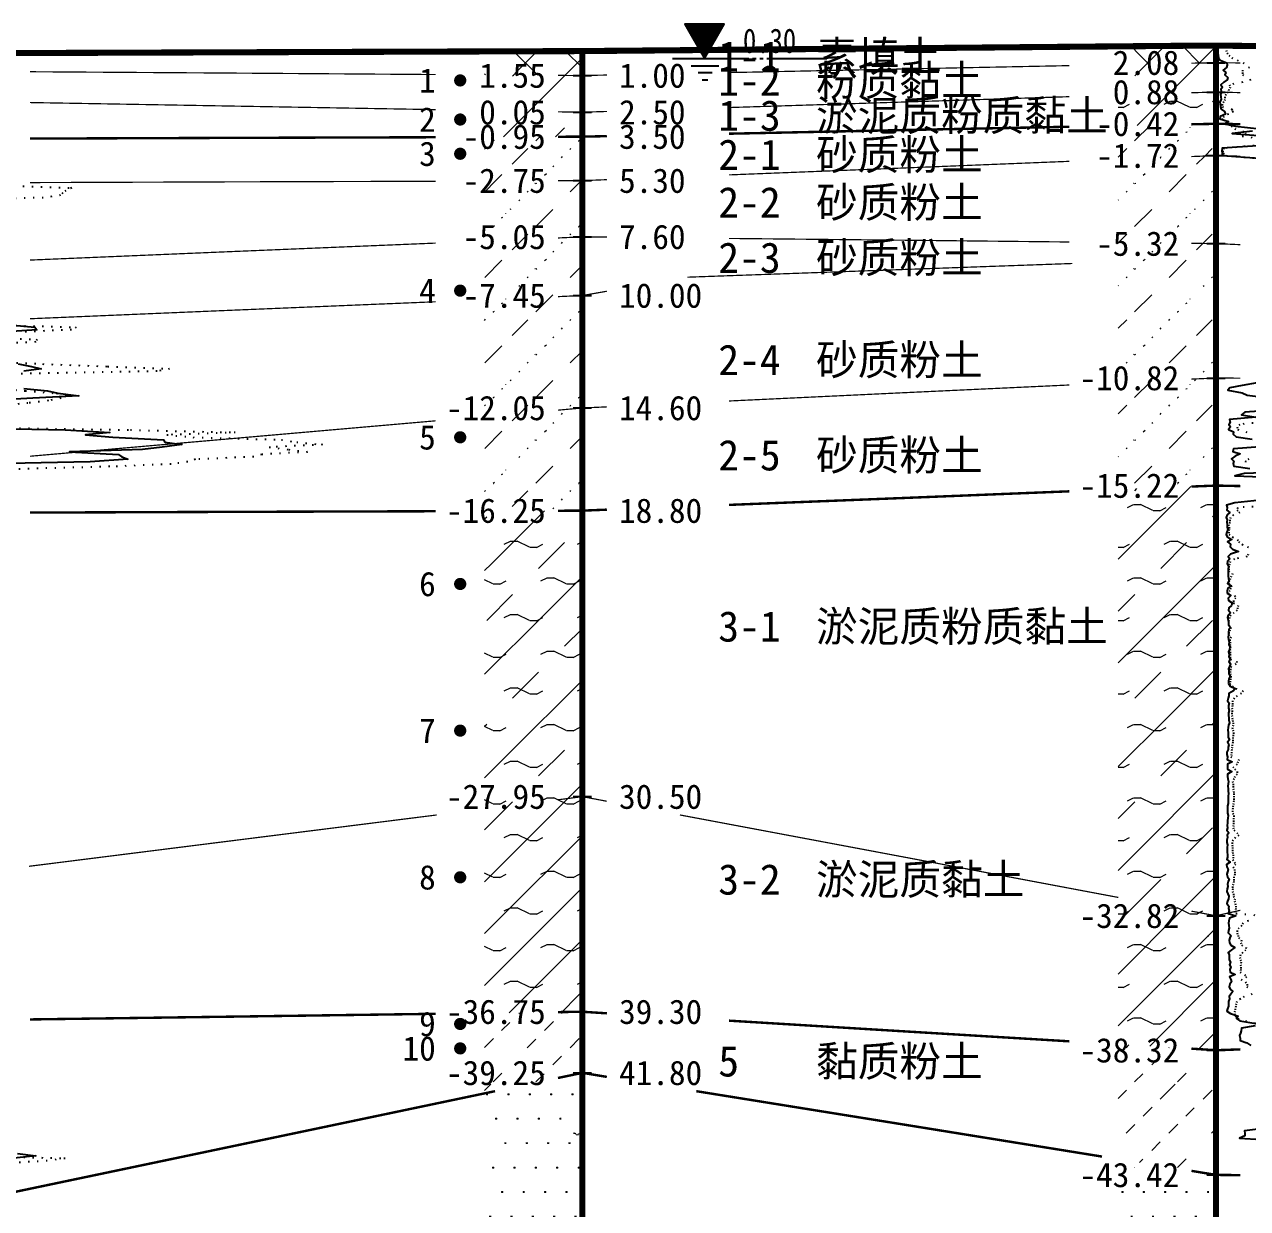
# Model space of a CAD drawing. Extents: x -37 to 3540, y -1485 to 297.
# Drawn here: x 1014.7 to 1114.8, y -768.4 to -671.5 of the extents above; entities that cross this region are included whole.
import ezdxf
from ezdxf.enums import TextEntityAlignment as Align

# ---------------------------------------------------------------- set-up
doc = ezdxf.new("R2010")
doc.units = 0
doc.linetypes.add('DOT', pattern=[6.35, 0, -6.35])
doc.layers.get('0').update_dxf_attribs({"linetype": 'CONTINUOUS'})
for name, color, linetype in [('CURVE', 200, 'CONTINUOUS'), ('HOLE', 41, 'CONTINUOUS'), ('SAMPLE', 1, 'CONTINUOUS'), ('STRATUM', 241, 'CONTINUOUS')]:
    doc.layers.add(name, color=color, linetype=linetype)
doc.layers.add('HATCH', color=7, linetype='CONTINUOUS', lineweight=13)
doc.styles.add('ST', font='')
doc.styles.get('ST').set_extended_font_data('SimSun')
pattern_1 = [(45, (860.5133, -891), (-2.12132, 2.12132), [10, 0]), (135, (860.5133, -891), (-2.12132, -2.12132), [10, 0])]
pattern_2 = [(45, (860.513, -891), (-4.24264, 4.24264), [10, 0]), (45, (861.574, -894.182), (-2.12132, 6.36396), [3, -3])]
pattern_3 = [(45, (860.513, -891), (-4.24264, 4.24264), [10, 0]), (45, (861.574, -894.182), (-2.12132, 6.36396), [3, -3]), (26.565, (861.5874, -891.2536), (5.999823, 5.999812), [0.567, -12.849]), (0, (861.0204, -891.2536), (0, 6), [0.567, -5.433]), (26.565, (858.932, -891), (5.999823, 5.999812), [0.567, -12.849]), (0, (859.439, -890.7464), (0, 6), [0.567, -5.433]), (153.435, (861.0204, -891.2536), (-5.999818, -5e-06), [1.134, -12.2826]), (26.565, (864.5874, -888.2536), (5.999823, 5.999812), [0.567, -12.849]), (0, (864.0204, -888.2536), (0, 6), [0.567, -5.433]), (26.565, (861.932, -888), (5.999823, 5.999812), [0.567, -12.849]), (0, (862.439, -887.7464), (0, 6), [0.567, -5.433]), (153.435, (864.0204, -888.2536), (-5.999818, -5e-06), [1.134, -12.2826])]
pattern_4 = [(45, (860.5133, -891), (-7e-07, 6.99998), [1.97196, -7.92754]), (45, (863.326, -888.171), (-7e-07, 6.99998), [1.99367, -7.90583]), (45, (865.581, -885.918), (-7e-07, 6.99998), [1.81361, -8.08588]), (26.565, (860.5133, -887.5), (7, 7), [0.0965, -15.55598]), (36.8699, (861.2133, -886.8), (7, 7), [0.19775, -34.80225]), (315, (864.0133, -884.024), (6.99998, 1e-06), [0.03305, -9.86644]), (26.565, (864.0133, -891), (7, 7), [0.14475, -15.50773]), (26.565, (864.7133, -890.3), (7, 7), [0.10528, -15.5472]), (90, (865.063, -889.95), (-7, -5e-07), [0.02877, -6.97123]), (26.565, (865.4133, -889.6), (7, 7), [0.09101, -31.21394]), (36.8699, (866.1133, -888.9), (7, 7), [0.11069, -34.88931]), (45, (866.8133, -888.2), (-2e-07, 6.99998), [0.10911, -9.79038]), (315, (867.4274, -887.452), (6.99998, 1e-06), [0.03305, -9.86644]), (36.8699, (861.9133, -886.1), (7, 7), [0.10224, -34.89776]), (53.1301, (862.6133, -885.4), (14, 21), [0.13438, -34.86562]), (53.1301, (863.3133, -884.7), (14, 21), [0.12625, -34.87375])]
pattern_5 = [(45, (860.5133, -891), (-2.12132, 2.12132), [10, 0]), (26.565, (861.5874, -891.2536), (5.999823, 5.999812), [0.567, -12.849]), (0, (861.0204, -891.2536), (0, 6), [0.567, -5.433]), (26.565, (858.932, -891), (5.999823, 5.999812), [0.567, -12.849]), (0, (859.439, -890.7464), (0, 6), [0.567, -5.433]), (153.435, (861.0204, -891.2536), (-5.999818, -5e-06), [1.134, -12.2826]), (26.565, (864.5874, -888.2536), (5.999823, 5.999812), [0.567, -12.849]), (0, (864.0204, -888.2536), (0, 6), [0.567, -5.433]), (26.565, (861.932, -888), (5.999823, 5.999812), [0.567, -12.849]), (0, (862.439, -887.7464), (0, 6), [0.567, -5.433]), (153.435, (864.0204, -888.2536), (-5.999818, -5e-06), [1.134, -12.2826])]
pattern_6 = [(45, (860.5133, -891), (-6e-07, 6.99998), [0.9473, -8.9522]), (45, (861.9133, -889.6), (-6e-07, 6.99998), [0.9869, -8.9126]), (45, (863.3133, -888.2), (-6e-07, 6.99998), [1.06018, -8.83931]), (45, (864.7133, -886.8), (-6e-07, 6.99998), [0.94918, -8.95032]), (45, (866.1133, -885.4), (-6e-07, 6.99998), [1.0365, -8.863]), (45, (864.0133, -891), (-6e-07, 6.99998), [1.01335, -8.88615]), (45, (865.4133, -889.6), (-6e-07, 6.99998), [1.07896, -12.12037]), (45, (866.8133, -888.2), (-6e-07, 6.99998), [0.99882, -8.90067]), (45, (861.2133, -886.8), (-4e-07, 6.99998), [1.05533, -8.84416]), (45, (862.6133, -885.4), (-4e-07, 6.99998), [1.0365, -8.863])]
pattern_7 = [(82.875, (859.6787, -892.206), (0.000369, 10.0001764), [0.0893, -80.5337]), (143.13, (859.7797, -892.2818), (-29.999964, 20.000054), [0.12627, -49.87373]), (172.875, (859.9569, -892.304), (-70.0002457, 9.9996603), [0.17857, -80.44443]), (206.565, (860.1354, -892.2147), (-9.999705, -9.99969), [0.19954, -22.16046]), (243.435, (860.2246, -892.0363), (9e-06, -9.999696), [0.19954, -22.16146]), (255.964, (860.314, -891.679), (-0.0002, -9.999501), [0.36813, -40.86287]), (255.964, (860.624, -890.439), (-0.0002, -9.999501), [1.27838, -39.95262]), (255.964, (860.6924, -890.165), (-0.0002, -9.999501), [0.28235, -40.94865]), (216.87, (860.8826, -889.9108), (-9.999982, -10.000018), [0.12627, -49.87373]), (243.435, (860.7816, -889.9865), (9e-06, -9.999696), [0.19954, -22.16146]), (206.565, (861.061, -889.8215), (-9.999705, -9.99969), [0.19954, -22.16046]), (172.875, (861.2383, -889.8437), (-70.0002457, 9.9996603), [0.17857, -80.44443]), (143.13, (861.3393, -889.9194), (-29.999964, 20.000054), [0.12627, -49.87373]), (82.875, (861.3283, -890.008), (0.000369, 10.0001764), [0.0893, -80.5337]), (0, (860.184, -890.66), (0, 10), [0.89286, -9.10714]), (0, (860.5383, -891), (1, 2), [0, -1.75]), (0, (860.5133, -890.975), (1, 2), [0, -1.75]), (0, (860.5133, -891), (1, 2), [0, -1.75]), (0, (860.4883, -891), (1, 2), [0, -1.75]), (0, (860.5133, -891.025), (1, 2), [0, -1.75])]

# ---------------------------------------------------------------- blocks, each defined once
blk = doc.blocks.new('SampleSoilUndisturbed')
at = {"const_width": 0.5}
blk.add_lwpolyline([(-0.25, 0, 1), (0.25, 0, 1)], format="xyb", close=True, dxfattribs=at)
blk = doc.blocks.new('Gwl')
blk.add_lwpolyline([(0, 0, 0, 3.22, 0), (0, 2.79, 3.22, 3.22, 0)], format="xyseb")
blk.add_lwpolyline([(0, 0), (1.61, 2.79), (-1.61, 2.79)], close=True)
for points in [[(-2.63, 0), (3.61, 0)], [(3.93, 0), (4.21, 0)], [(4.53, 0), (4.8, 0)], [(5.09, 0), (9.99, 0)], [(-1.09, -0.61), (1.16, -0.61)], [(-0.54, -1.14), (0.61, -1.14)], [(-0.19, -1.74), (0.26, -1.74)]]:
    blk.add_lwpolyline(points)
at = {"style": 'ST', "width": 0.8}
blk.add_attdef('*GWL', (3.14, 0.45), '', height=2, dxfattribs=at)

msp = doc.modelspace()

# ---------------------------------------------------------------- hatches: boundary and pattern name
at = {"layer": 'HATCH'}
h = msp.add_hatch(dxfattribs=at)
h.set_pattern_fill('STT', color=50, style=0)
h.set_pattern_definition(pattern_1)
h.paths.add_polyline_path([(1112.17, -673.2), (1104.17, -673.27), (1104.17, -674.76), (1112.17, -674.6)])
h.paths.add_polyline_path([(1102.96, -676.08), (1109.66, -676.08), (1109.66, -673.15), (1102.96, -673.15)], flags=9)
h = msp.add_hatch(dxfattribs=at)
h.set_pattern_fill('FZNT', color=32, style=0)
h.set_pattern_definition(pattern_2)
h.paths.add_polyline_path([(1112.17, -674.6), (1104.17, -674.76), (1104.17, -677.25), (1112.17, -677)])
h.paths.add_polyline_path([(1102.96, -678.48), (1109.66, -678.48), (1109.66, -675.55), (1102.96, -675.55)], flags=9)
h.paths.add_polyline_path([(1102.96, -676.08), (1109.66, -676.08), (1109.66, -673.15), (1102.96, -673.15)], flags=9)
h = msp.add_hatch(dxfattribs=at)
h.set_pattern_fill('FZNT', color=32, style=0)
h.set_pattern_definition(pattern_2)
h.paths.add_polyline_path([(1060.33, -675.65), (1052.33, -675.6), (1052.33, -678.51), (1060.33, -678.65)])
h.paths.add_polyline_path([(1051.12, -680.14), (1057.82, -680.14), (1057.82, -677.21), (1051.12, -677.21)], flags=9)
h.paths.add_polyline_path([(1051.13, -677.14), (1057.82, -677.14), (1057.82, -674.22), (1051.13, -674.22)], flags=9)
h = msp.add_hatch(dxfattribs=at)
h.set_pattern_fill('STT', color=50, style=0)
h.set_pattern_definition(pattern_1)
h.paths.add_polyline_path([(1060.33, -673.65), (1052.33, -673.68), (1052.33, -675.6), (1060.33, -675.65)])
h.paths.add_polyline_path([(1051.13, -677.14), (1057.82, -677.14), (1057.82, -674.22), (1051.13, -674.22)], flags=9)
h = msp.add_hatch(dxfattribs=at)
h.set_pattern_fill('YNFNT', color=251, style=0)
h.set_pattern_definition(pattern_3)
h.paths.add_polyline_path([(1112.17, -677), (1104.17, -677.25), (1104.17, -679.76), (1112.17, -679.6)])
h.paths.add_polyline_path([(1101.53, -681.08), (1109.66, -681.08), (1109.66, -678.15), (1101.53, -678.15)], flags=9)
h.paths.add_polyline_path([(1102.96, -678.48), (1109.66, -678.48), (1109.66, -675.55), (1102.96, -675.55)], flags=9)
h = msp.add_hatch(dxfattribs=at)
h.set_pattern_fill('YNFNT', color=251, style=0)
h.set_pattern_definition(pattern_3)
h.paths.add_polyline_path([(1060.33, -678.65), (1052.33, -678.51), (1052.33, -680.68), (1060.33, -680.65)])
h.paths.add_polyline_path([(1049.69, -682.14), (1057.82, -682.14), (1057.82, -679.21), (1049.69, -679.21)], flags=9)
h.paths.add_polyline_path([(1051.12, -680.14), (1057.82, -680.14), (1057.82, -677.21), (1051.12, -677.21)], flags=9)
h = msp.add_hatch(dxfattribs=at)
h.set_pattern_fill('SZFT', color=52, style=0)
h.set_pattern_definition(pattern_4)
h.paths.add_polyline_path([(1112.17, -679.6), (1104.17, -679.76), (1104.17, -682.51), (1112.17, -682.2)])
h.paths.add_polyline_path([(1101.53, -683.68), (1109.65, -683.68), (1109.65, -680.77), (1101.53, -680.77)], flags=9)
h.paths.add_polyline_path([(1101.53, -681.08), (1109.66, -681.08), (1109.66, -678.15), (1101.53, -678.15)], flags=9)
h = msp.add_hatch(dxfattribs=at)
h.set_pattern_fill('SZFT', color=52, style=0)
h.set_pattern_definition(pattern_4)
h.paths.add_polyline_path([(1060.33, -680.65), (1052.33, -680.68), (1052.33, -684.28), (1060.33, -684.25)])
h.paths.add_polyline_path([(1049.7, -685.74), (1057.82, -685.74), (1057.82, -682.84), (1049.7, -682.84)], flags=9)
h.paths.add_polyline_path([(1049.69, -682.14), (1057.82, -682.14), (1057.82, -679.21), (1049.69, -679.21)], flags=9)
h = msp.add_hatch(dxfattribs=at)
h.set_pattern_fill('SZFT', color=52, style=0)
h.set_pattern_definition(pattern_4)
h.paths.add_polyline_path([(1112.17, -682.2), (1104.17, -682.51), (1104.17, -689.31), (1112.17, -689.4)])
h.paths.add_polyline_path([(1101.53, -690.88), (1109.66, -690.88), (1109.66, -687.95), (1101.53, -687.95)], flags=9)
h.paths.add_polyline_path([(1101.53, -683.68), (1109.65, -683.68), (1109.65, -680.77), (1101.53, -680.77)], flags=9)
h = msp.add_hatch(dxfattribs=at)
h.set_pattern_fill('SZFT', color=52, style=0)
h.set_pattern_definition(pattern_4)
h.paths.add_polyline_path([(1060.33, -684.25), (1052.33, -684.28), (1052.33, -689.19), (1060.33, -688.85)])
h.paths.add_polyline_path([(1049.69, -690.34), (1057.82, -690.34), (1057.82, -687.41), (1049.69, -687.41)], flags=9)
h.paths.add_polyline_path([(1049.7, -685.74), (1057.82, -685.74), (1057.82, -682.84), (1049.7, -682.84)], flags=9)
h = msp.add_hatch(dxfattribs=at)
h.set_pattern_fill('SZFT', color=52, style=0)
h.set_pattern_definition(pattern_4)
h.paths.add_polyline_path([(1060.33, -688.85), (1052.33, -689.19), (1052.33, -693.99), (1060.33, -693.65)])
h.paths.add_polyline_path([(1049.7, -695.14), (1057.82, -695.14), (1057.82, -692.24), (1049.7, -692.24)], flags=9)
h.paths.add_polyline_path([(1049.69, -690.34), (1057.82, -690.34), (1057.82, -687.41), (1049.69, -687.41)], flags=9)
h = msp.add_hatch(dxfattribs=at)
h.set_pattern_fill('SZFT', color=52, style=0)
h.set_pattern_definition(pattern_4)
h.paths.add_polyline_path([(1112.17, -689.4), (1104.17, -689.31), (1104.17, -700.78), (1112.17, -700.4)])
h.paths.add_polyline_path([(1100.1, -701.88), (1109.66, -701.88), (1109.66, -698.95), (1100.1, -698.95)], flags=9)
h.paths.add_polyline_path([(1101.53, -690.88), (1109.66, -690.88), (1109.66, -687.95), (1101.53, -687.95)], flags=9)
h = msp.add_hatch(dxfattribs=at)
h.set_pattern_fill('SZFT', color=52, style=0)
h.set_pattern_definition(pattern_4)
h.paths.add_polyline_path([(1060.33, -693.65), (1052.33, -693.99), (1052.33, -703.55), (1060.33, -702.85)])
h.paths.add_polyline_path([(1048.26, -704.34), (1057.82, -704.34), (1057.82, -701.41), (1048.26, -701.41)], flags=9)
h.paths.add_polyline_path([(1049.7, -695.14), (1057.82, -695.14), (1057.82, -692.24), (1049.7, -692.24)], flags=9)
h = msp.add_hatch(dxfattribs=at)
h.set_pattern_fill('SZFT', color=52, style=0)
h.set_pattern_definition(pattern_4)
h.paths.add_polyline_path([(1112.17, -700.4), (1104.17, -700.78), (1104.17, -709.51), (1112.17, -709.2)])
h.paths.add_polyline_path([(1100.1, -710.68), (1109.65, -710.68), (1109.65, -707.77), (1100.1, -707.77)], flags=9)
h.paths.add_polyline_path([(1100.1, -701.88), (1109.66, -701.88), (1109.66, -698.95), (1100.1, -698.95)], flags=9)
h = msp.add_hatch(dxfattribs=at)
h.set_pattern_fill('SZFT', color=52, style=0)
h.set_pattern_definition(pattern_4)
h.paths.add_polyline_path([(1060.33, -702.85), (1052.33, -703.55), (1052.33, -711.28), (1060.33, -711.25)])
h.paths.add_polyline_path([(1048.26, -712.74), (1057.82, -712.74), (1057.82, -709.81), (1048.26, -709.81)], flags=9)
h.paths.add_polyline_path([(1048.26, -704.34), (1057.82, -704.34), (1057.82, -701.41), (1048.26, -701.41)], flags=9)
h = msp.add_hatch(dxfattribs=at)
h.set_pattern_fill('YNFNT', color=251, style=0)
h.set_pattern_definition(pattern_3)
h.paths.add_polyline_path([(1112.17, -709.2), (1104.17, -709.51), (1104.17, -742.89), (1112.17, -744.4)])
h.paths.add_polyline_path([(1100.1, -745.88), (1109.66, -745.88), (1109.66, -742.95), (1100.1, -742.95)], flags=9)
h.paths.add_polyline_path([(1100.1, -710.68), (1109.65, -710.68), (1109.65, -707.77), (1100.1, -707.77)], flags=9)
h = msp.add_hatch(dxfattribs=at)
h.set_pattern_fill('YNFNT', color=251, style=0)
h.set_pattern_definition(pattern_3)
h.paths.add_polyline_path([(1060.33, -711.25), (1052.33, -711.28), (1052.33, -735.66), (1060.33, -734.65)])
h.paths.add_polyline_path([(1048.26, -736.14), (1057.82, -736.14), (1057.82, -733.21), (1048.26, -733.21)], flags=9)
h.paths.add_polyline_path([(1048.26, -712.74), (1057.82, -712.74), (1057.82, -709.81), (1048.26, -709.81)], flags=9)
h = msp.add_hatch(dxfattribs=at)
h.set_pattern_fill('YNNT', color=251, style=0)
h.set_pattern_definition(pattern_5)
h.paths.add_polyline_path([(1060.33, -734.65), (1052.33, -735.66), (1052.33, -752.37), (1060.33, -752.25)])
h.paths.add_polyline_path([(1048.26, -753.74), (1057.82, -753.74), (1057.82, -750.81), (1048.26, -750.81)], flags=9)
h.paths.add_polyline_path([(1048.26, -736.14), (1057.82, -736.14), (1057.82, -733.21), (1048.26, -733.21)], flags=9)
h = msp.add_hatch(dxfattribs=at)
h.set_pattern_fill('YNNT', color=251, style=0)
h.set_pattern_definition(pattern_5)
h.paths.add_polyline_path([(1112.17, -744.4), (1104.17, -742.89), (1104.17, -754.91), (1112.17, -755.4)])
h.paths.add_polyline_path([(1100.1, -756.88), (1109.66, -756.88), (1109.66, -753.95), (1100.1, -753.95)], flags=9)
h.paths.add_polyline_path([(1100.1, -745.88), (1109.66, -745.88), (1109.66, -742.95), (1100.1, -742.95)], flags=9)
h = msp.add_hatch(dxfattribs=at)
h.set_pattern_fill('NZFT', color=52, style=0)
h.set_pattern_definition(pattern_6)
h.paths.add_polyline_path([(1060.33, -752.25), (1052.33, -752.37), (1052.33, -758.93), (1060.33, -757.25)])
h.paths.add_polyline_path([(1048.26, -758.74), (1057.82, -758.74), (1057.82, -755.81), (1048.26, -755.81)], flags=9)
h.paths.add_polyline_path([(1048.26, -753.74), (1057.82, -753.74), (1057.82, -750.81), (1048.26, -750.81)], flags=9)
h = msp.add_hatch(dxfattribs=at)
h.set_pattern_fill('NZFT', color=52, style=0)
h.set_pattern_definition(pattern_6)
h.paths.add_polyline_path([(1112.17, -755.4), (1104.17, -754.91), (1104.17, -764.31), (1112.17, -765.6)])
h.paths.add_polyline_path([(1100.1, -767.08), (1109.66, -767.08), (1109.66, -764.15), (1100.1, -764.15)], flags=9)
h.paths.add_polyline_path([(1100.1, -756.88), (1109.66, -756.88), (1109.66, -753.95), (1100.1, -753.95)], flags=9)
h = msp.add_hatch(dxfattribs=at)
h.set_pattern_fill('FS', color=142, style=0)
h.set_pattern_definition(pattern_7)
h.paths.add_polyline_path([(1060.33, -757.25), (1052.33, -758.93), (1052.33, -784.38), (1060.33, -783.65)])
h.paths.add_polyline_path([(1048.27, -785.14), (1057.82, -785.14), (1057.82, -782.24), (1048.27, -782.24)], flags=9)
h.paths.add_polyline_path([(1048.26, -758.74), (1057.82, -758.74), (1057.82, -755.81), (1048.26, -755.81)], flags=9)
h = msp.add_hatch(dxfattribs=at)
h.set_pattern_fill('FS', color=142, style=0)
h.set_pattern_definition(pattern_7)
h.paths.add_polyline_path([(1112.17, -765.6), (1104.17, -764.31), (1104.17, -785.47), (1112.17, -785.8)])
h.paths.add_polyline_path([(1100.1, -787.28), (1109.66, -787.28), (1109.66, -784.35), (1100.1, -784.35)], flags=9)
h.paths.add_polyline_path([(1100.1, -767.08), (1109.66, -767.08), (1109.66, -764.15), (1100.1, -764.15)], flags=9)

# ---------------------------------------------------------------- linework, layer by layer
at = {"layer": 'CURVE', "color": 30, "linetype": 'Continuous'}
for points in [[(1112.17, -673.6), (1112.33, -673.8), (1112.35, -674), (1112.38, -674.2), (1112.51, -674.4), (1113.06, -674.6), (1113.09, -674.8), (1113.04, -675), (1112.77, -675.2), (1112.98, -675.4), (1112.9, -675.6), (1113.14, -675.8), (1113.09, -676), (1112.83, -676.2), (1112.58, -676.4), (1112.7, -676.6), (1112.56, -676.8), (1112.62, -677), (1112.54, -677.2), (1112.56, -677.4), (1112.59, -677.6), (1112.49, -677.8), (1112.52, -678), (1112.55, -678.2), (1112.61, -678.4), (1112.86, -678.6), (1112.95, -678.8), (1112.52, -679), (1112.5, -679.2), (1113.19, -679.4), (1112.9, -679.6), (1113.76, -679.8), (1115.77, -680)], [(1115.17, -680.2), (1113.51, -680.4), (1116.35, -680.6)], [(1115.57, -681.4), (1112.68, -681.6), (1112.66, -681.8), (1112.69, -682), (1112.67, -682.2), (1115.7, -682.4)], [(1013.44, -696.05), (1015.52, -696.25), (1015.69, -696.45), (1012.83, -696.65)], [(1014.15, -699.25), (1015.24, -699.45), (1016.04, -699.65), (1014.61, -699.85)], [(1014.61, -701.25), (1016.55, -701.45), (1017.39, -701.65), (1019.13, -701.85), (1015.36, -702.05), (1011.89, -702.25)], [(1115.54, -700.8), (1114.32, -701), (1113.32, -701.2), (1113.14, -701.4), (1114.32, -701.6), (1114.72, -701.8), (1116.29, -702)], [(1117.28, -703), (1114.54, -703.2), (1114.27, -703.4), (1115.43, -703.6), (1113.27, -703.8), (1113.34, -704), (1113.23, -704.2), (1113.36, -704.4), (1113.19, -704.6), (1113.6, -704.8), (1113.57, -705), (1113.83, -705.2), (1115.14, -705.4)], [(1008.41, -704.45), (1018.01, -704.65), (1021.66, -704.85), (1019.66, -705.05), (1021.91, -705.25), (1026.06, -705.45), (1026.17, -705.65), (1027.56, -705.85), (1025.95, -706.05), (1024.33, -706.25), (1018.35, -706.45), (1022.38, -706.65), (1022.63, -706.85), (1023.14, -707.05), (1020.05, -707.25), (1010.69, -707.45)], [(1116.15, -706), (1113.6, -706.2), (1113.55, -706.4), (1114.15, -706.6), (1113.75, -706.8), (1113.45, -707), (1113.63, -707.2), (1113.58, -707.4), (1113.64, -707.6), (1114.94, -707.8)], [(1120.56, -708), (1114.48, -708.2), (1113.72, -708.4), (1118.81, -708.6)], [(1115.78, -710.4), (1113.71, -710.6), (1113.05, -710.8), (1113.1, -711), (1113.06, -711.2), (1113.3, -711.4), (1113.08, -711.6), (1113, -711.8), (1113.08, -712), (1113.07, -712.2), (1113.1, -712.4), (1113.08, -712.6), (1113.15, -712.8), (1113.07, -713), (1113.01, -713.2), (1113.09, -713.4), (1113.46, -713.6), (1113.12, -713.8), (1113.37, -714), (1113.33, -714.2), (1113.53, -714.4), (1114.03, -714.6), (1113.36, -714.8), (1113.17, -715), (1113.31, -715.2), (1113.11, -715.4), (1113.1, -715.6), (1113.2, -715.8), (1113.16, -716), (1113.18, -716.2), (1113.16, -716.4), (1113.17, -716.6), (1113.2, -716.8), (1113.23, -717), (1113.13, -717.2), (1113.41, -717.4), (1113.14, -717.6), (1113.08, -717.8), (1113.09, -718), (1113.38, -718.2), (1113.16, -718.4), (1113.21, -718.6), (1113.49, -718.8), (1113.45, -719), (1113.22, -719.2), (1113.19, -719.4), (1113.36, -719.6), (1113.16, -719.8), (1113.12, -720), (1113.17, -720.2), (1113.2, -720.4), (1113.19, -720.6), (1113.37, -720.8), (1113.23, -721), (1113.21, -721.2), (1113.2, -721.4), (1113.17, -721.6), (1113.21, -721.8), (1113.25, -722), (1113.22, -722.2), (1113.31, -722.4), (1113.27, -722.6), (1113.21, -722.8), (1113.25, -723), (1113.23, -723.2), (1113.35, -723.4), (1113.24, -723.6), (1113.36, -723.8), (1113.29, -724), (1113.2, -724.2), (1113.22, -724.4), (1113.22, -724.6), (1113.33, -724.8), (1113.22, -725), (1113.19, -725.2), (1113.19, -725.4), (1113.35, -725.6), (1113.76, -725.8), (1113.6, -726), (1113.23, -726.2), (1113.22, -726.4), (1113.16, -726.6), (1113.13, -726.8), (1113.26, -727), (1113.2, -727.2), (1113.19, -727.4), (1113.26, -727.6), (1113.21, -727.8), (1113.19, -728), (1113.22, -728.2), (1113.22, -728.4), (1113.29, -728.6), (1113.2, -728.8), (1113.18, -729), (1113.14, -729.2), (1113.16, -729.4), (1113.18, -729.6), (1113.16, -729.8), (1113.27, -730), (1113.13, -730.2), (1113.22, -730.4), (1113.18, -730.6), (1113.16, -730.8), (1113.07, -731), (1113.07, -731.2), (1113.13, -731.4), (1113.08, -731.6), (1113.51, -731.8), (1113.12, -732), (1113.11, -732.2), (1113.11, -732.4), (1113.46, -732.6), (1113.11, -732.8), (1113.13, -733), (1113.14, -733.2), (1113.19, -733.4), (1113.16, -733.6), (1113.14, -733.8), (1113.16, -734), (1113.18, -734.2), (1113.19, -734.4), (1113.18, -734.6), (1113.18, -734.8), (1113.16, -735), (1113.16, -735.2), (1113.13, -735.4), (1113.13, -735.6), (1113.12, -735.8), (1113.13, -736), (1113.16, -736.2), (1113.14, -736.4), (1113.13, -736.6), (1113.13, -736.8), (1113.09, -737), (1113.12, -737.2), (1113.07, -737.4), (1113.22, -737.6), (1113.09, -737.8), (1113.12, -738), (1113.06, -738.2), (1113.06, -738.4), (1113.13, -738.6), (1113.09, -738.8), (1113.09, -739), (1113.08, -739.2), (1113.13, -739.4), (1113.11, -739.6), (1113.07, -739.8), (1113.35, -740), (1113.03, -740.2), (1113.06, -740.4), (1113.16, -740.6), (1113.12, -740.8), (1113.07, -741), (1113.11, -741.2), (1113.26, -741.4), (1113.17, -741.6), (1113.12, -741.8), (1113.14, -742), (1113.08, -742.2), (1113.06, -742.4), (1113.14, -742.6), (1113.22, -742.8), (1113.21, -743), (1113.12, -743.2), (1113.07, -743.4), (1113.22, -743.6), (1113.2, -743.8), (1113.25, -744), (1113.18, -744.2), (1113.8, -744.4), (1113.28, -744.6), (1113.22, -744.8), (1113.19, -745), (1113.23, -745.2), (1113.26, -745.4), (1113.19, -745.6), (1113.17, -745.8), (1113.39, -746), (1113.32, -746.2), (1113.26, -746.4), (1113.27, -746.6), (1113.38, -746.8), (1113.73, -747), (1113.42, -747.2), (1113.16, -747.4), (1113.26, -747.6), (1113.26, -747.8), (1113.26, -748), (1113.37, -748.2), (1113.29, -748.4), (1113.38, -748.6), (1113.3, -748.8), (1113.35, -749), (1113.76, -749.2), (1113.28, -749.4), (1113.39, -749.6), (1113.45, -749.8), (1113.32, -750), (1113.25, -750.2), (1113.35, -750.4), (1113.55, -750.6), (1113.39, -750.8), (1113.25, -751), (1113.29, -751.2), (1113.2, -751.4), (1113.21, -751.6), (1113.19, -751.8), (1113.13, -752), (1113.07, -752.2), (1113.36, -752.4), (1113.99, -752.6), (1113.86, -752.8), (1114.13, -753), (1115.43, -753.2)], [(1115.38, -753.4), (1114.27, -753.6), (1114.23, -753.8), (1114.18, -754), (1114.09, -754.2), (1114.15, -754.4), (1114.15, -754.6), (1114.69, -754.8), (1115.04, -755)], [(1116.04, -761.8), (1114.51, -762), (1114.53, -762.2), (1114.55, -762.4), (1114.09, -762.6), (1117.65, -762.8)], [(1014.1, -763.85), (1015.61, -764.05), (1013.56, -764.25)]]:
    msp.add_lwpolyline(points, dxfattribs=at)
at = {"layer": 'CURVE', "color": 100, "linetype": 'DOT', "ltscale": 0.1}
for points in [[(1113, -673.6), (1113.1, -673.8), (1113.22, -674), (1113.46, -674.2), (1113.91, -674.4), (1114.39, -674.6), (1114.96, -674.8)], [(1114.92, -675), (1114.34, -675.2), (1114.35, -675.4), (1114.34, -675.6), (1114.86, -675.8)], [(1115.02, -676), (1114.37, -676.2), (1113.27, -676.4), (1113.35, -676.6), (1113.24, -676.8), (1113.16, -677), (1113, -677.2), (1112.9, -677.4), (1112.91, -677.6), (1112.81, -677.8), (1112.68, -678), (1112.7, -678.2), (1113.46, -678.4), (1113.6, -678.6), (1113.19, -678.8), (1112.85, -679), (1112.63, -679.2), (1113.12, -679.4), (1113.45, -679.6), (1113.43, -679.8), (1113.71, -680), (1114.34, -680.2), (1114.66, -680.4), (1114.32, -680.6), (1115.71, -680.8)], [(1115.29, -681.4), (1112.82, -681.6), (1112.73, -681.8), (1112.76, -682), (1112.98, -682.2), (1115.37, -682.4)], [(1013.08, -684.65), (1018.54, -684.85), (1018.05, -685.05), (1017.81, -685.25), (1017.63, -685.45), (1016.21, -685.65), (1008.1, -685.85)], [(1012.46, -696.05), (1018.9, -696.25), (1018.51, -696.45), (1014.2, -696.65)], [(1011.39, -697.05), (1015.72, -697.25), (1015.6, -697.45), (1011.39, -697.65)], [(1011.82, -699.05), (1016.16, -699.25), (1021.48, -699.45), (1026.55, -699.65), (1025.53, -699.85), (1014.39, -700.05)], [(1012.46, -701.25), (1014.73, -701.45), (1017.27, -701.65), (1018.39, -701.85), (1017.66, -702.05), (1016.63, -702.25), (1014.96, -702.45), (1012.98, -702.65)], [(1011.32, -704.45), (1023.34, -704.65), (1031.92, -704.85), (1026.32, -705.05), (1028.47, -705.25), (1035.7, -705.45), (1036.95, -705.65), (1039.05, -705.85), (1034.7, -706.05), (1036.3, -706.25), (1037.84, -706.45), (1034.09, -706.65), (1033.44, -706.85), (1028.66, -707.05), (1028.04, -707.25), (1026.68, -707.45), (1021.66, -707.65), (1014.09, -707.85)], [(1115.95, -704), (1114.13, -704.2), (1113.91, -704.4), (1113.95, -704.6), (1114.61, -704.8), (1114.92, -705)], [(1114.86, -707), (1114.54, -707.2), (1115.11, -707.4)], [(1118.16, -710.8), (1113.96, -711), (1113.88, -711.2), (1114.13, -711.4), (1113.6, -711.6), (1113.37, -711.8), (1113.32, -712), (1113.3, -712.2), (1113.2, -712.4), (1113.26, -712.6), (1113.25, -712.8), (1113.22, -713), (1113.23, -713.2), (1113.51, -713.4), (1113.94, -713.6), (1114.03, -713.8), (1114.3, -714), (1114.76, -714.2), (1115.19, -714.4)], [(1114.82, -714.8), (1114.73, -715), (1113.7, -715.2), (1113.34, -715.4), (1113.28, -715.6), (1113.23, -715.8), (1113.23, -716), (1113.21, -716.2), (1113.54, -716.4), (1113.43, -716.6), (1113.35, -716.8), (1113.26, -717), (1113.21, -717.2), (1113.47, -717.4), (1113.37, -717.6), (1113.31, -717.8), (1113.14, -718), (1113.7, -718.2), (1113.78, -718.4), (1113.61, -718.6), (1113.59, -718.8), (1114, -719), (1113.95, -719.2), (1113.91, -719.4), (1113.65, -719.6), (1113.39, -719.8), (1113.27, -720), (1113.22, -720.2), (1113.19, -720.4), (1113.21, -720.6), (1113.4, -720.8), (1113.32, -721), (1113.22, -721.2), (1113.22, -721.4), (1113.43, -721.6), (1113.3, -721.8), (1113.34, -722), (1113.31, -722.2), (1113.37, -722.4), (1113.32, -722.6), (1113.35, -722.8), (1113.35, -723), (1113.33, -723.2), (1113.35, -723.4), (1113.88, -723.6), (1113.84, -723.8), (1113.44, -724), (1113.36, -724.2), (1113.35, -724.4), (1113.35, -724.6), (1113.39, -724.8), (1113.37, -725), (1113.35, -725.2), (1113.31, -725.4), (1113.49, -725.6), (1113.78, -725.8), (1114.4, -726), (1114.26, -726.2), (1113.91, -726.4), (1113.7, -726.6), (1113.54, -726.8), (1113.54, -727), (1113.52, -727.2), (1113.48, -727.4), (1113.51, -727.6), (1113.48, -727.8), (1113.48, -728), (1113.51, -728.2), (1113.52, -728.4), (1113.59, -728.6), (1113.58, -728.8), (1113.51, -729), (1113.55, -729.2), (1113.62, -729.4), (1113.59, -729.6), (1113.55, -729.8), (1113.55, -730), (1113.56, -730.2), (1113.51, -730.4), (1113.5, -730.6), (1113.46, -730.8), (1113.44, -731), (1113.45, -731.2), (1113.39, -731.4), (1114.05, -731.6), (1113.96, -731.8), (1113.92, -732), (1113.55, -732.2), (1113.7, -732.4), (1113.9, -732.6), (1113.9, -732.8), (1113.71, -733), (1113.66, -733.2), (1113.53, -733.4), (1113.57, -733.6), (1113.57, -733.8), (1113.59, -734), (1113.61, -734.2), (1113.64, -734.4), (1113.65, -734.6), (1113.65, -734.8), (1113.64, -735), (1113.6, -735.2), (1113.57, -735.4), (1113.56, -735.6), (1113.52, -735.8), (1113.56, -736), (1113.64, -736.2), (1113.62, -736.4), (1113.61, -736.6), (1113.61, -736.8), (1113.61, -737), (1113.58, -737.2), (1113.63, -737.4), (1113.89, -737.6), (1114.04, -737.8), (1113.78, -738), (1113.57, -738.2), (1113.51, -738.4), (1113.5, -738.6), (1113.54, -738.8), (1113.53, -739), (1113.52, -739.2), (1113.57, -739.4), (1113.59, -739.6), (1113.55, -739.8), (1113.7, -740), (1113.78, -740.2), (1113.58, -740.4), (1113.7, -740.6), (1113.71, -740.8), (1113.71, -741), (1113.65, -741.2), (1113.63, -741.4), (1113.64, -741.6), (1113.59, -741.8), (1113.53, -742), (1113.55, -742.2), (1113.52, -742.4), (1113.61, -742.6), (1113.6, -742.8), (1113.72, -743), (1113.68, -743.2), (1113.74, -743.4), (1113.79, -743.6), (1113.79, -743.8), (1113.76, -744), (1113.8, -744.2), (1116, -744.4)], [(1114.83, -744.8), (1114.39, -745), (1114.3, -745.2), (1114.05, -745.4), (1113.9, -745.6), (1113.92, -745.8), (1113.98, -746), (1114.02, -746.2), (1114.26, -746.4), (1114.22, -746.6), (1114.27, -746.8), (1114.65, -747), (1114.6, -747.2), (1114.37, -747.4), (1114.19, -747.6), (1114.14, -747.8), (1114.19, -748), (1114.24, -748.2), (1114.18, -748.4), (1114.22, -748.6), (1114.21, -748.8), (1114.15, -749), (1114.53, -749.2), (1114.67, -749.4), (1114.23, -749.6), (1114.58, -749.8), (1114.73, -750), (1114.7, -750.2), (1115.31, -750.4)], [(1115.15, -750.8), (1114.47, -751), (1114.2, -751.2), (1113.87, -751.4), (1113.83, -751.6), (1113.79, -751.8), (1113.76, -752), (1113.71, -752.2), (1113.68, -752.4), (1113.75, -752.6), (1113.95, -752.8), (1114.59, -753), (1115.41, -753.2)], [(1011.67, -764.05), (1018, -764.25), (1016.54, -764.45), (1013.05, -764.65)]]:
    msp.add_lwpolyline(points, dxfattribs=at)
at = {"layer": 'HOLE', "linetype": 'Continuous', "const_width": 0.5}
for points in [[(1060.33, -673.65), (1060.33, -823.65)], [(1112.17, -673.2), (1112.17, -821.9)]]:
    msp.add_lwpolyline(points, dxfattribs=at)
at = {"layer": 'HOLE', "linetype": 'Continuous'}
for points in [[(1111.42, -674.6), (1112.92, -674.6)], [(1059.58, -675.65), (1061.08, -675.65)], [(1111.42, -677), (1112.92, -677)], [(1059.58, -678.65), (1061.08, -678.65)], [(1111.42, -679.6), (1112.92, -679.6)], [(1059.58, -680.65), (1061.08, -680.65)], [(1111.42, -682.2), (1112.92, -682.2)], [(1059.58, -684.25), (1061.08, -684.25)], [(1059.58, -688.85), (1061.08, -688.85)], [(1111.42, -689.4), (1112.92, -689.4)], [(1059.58, -693.65), (1061.08, -693.65)], [(1111.42, -700.4), (1112.92, -700.4)], [(1059.58, -702.85), (1061.08, -702.85)], [(1111.42, -709.2), (1112.92, -709.2)], [(1059.58, -711.25), (1061.08, -711.25)], [(1059.58, -734.65), (1061.08, -734.65)], [(1111.42, -744.4), (1112.92, -744.4)], [(1059.58, -752.25), (1061.08, -752.25)], [(1111.42, -755.4), (1112.92, -755.4)], [(1059.58, -757.25), (1061.08, -757.25)], [(1111.42, -765.6), (1112.92, -765.6)]]:
    msp.add_lwpolyline(points, dxfattribs=at)
at = {"layer": 'STRATUM', "linetype": 'Continuous'}
for points, const_width in [([(751.13, -673.88), (771.13, -673.88), (828.58, -673.79), (886.6, -673.71), (945.26, -673.66), (1003.13, -673.85), (1060.33, -673.65), (1110.17, -673.21)], 0.5), ([(1110.17, -673.21), (1112.17, -673.2), (1124.17, -673.34)], 0.5), ([(1110.17, -674.64), (1112.17, -674.6), (1114.17, -674.62)], 0.1), ([(1015.13, -675.34), (1031.73, -675.45), (1048.33, -675.57)], 0.1), ([(1058.33, -675.64), (1060.33, -675.65), (1062.33, -675.61)], 0.1), ([(1072.33, -675.41), (1086.25, -675.12), (1100.17, -674.84)], 0.1), ([(1072.33, -678.27), (1086.25, -677.83), (1100.17, -677.38)], 0.1), ([(1110.17, -677.06), (1112.17, -677), (1114.17, -677.05)], 0.1), ([(1015.13, -677.86), (1031.73, -678.15), (1048.33, -678.44)], 0.1), ([(1058.33, -678.62), (1060.33, -678.65), (1062.33, -678.59)], 0.1), ([(1110.17, -679.64), (1112.17, -679.6), (1114.17, -679.63)], 0.2), ([(1058.33, -680.66), (1060.33, -680.65), (1062.33, -680.61)], 0.2), ([(1072.33, -680.41), (1086.25, -680.12), (1100.17, -679.84)], 0.2), ([(1015.13, -680.81), (1031.73, -680.75), (1048.33, -680.7)], 0.2), ([(1110.17, -682.28), (1112.17, -682.2), (1114.17, -682.25)], 0.1), ([(1072.33, -683.78), (1086.25, -683.23), (1100.17, -682.67)], 0.1), ([(1015.13, -684.41), (1031.73, -684.35), (1048.33, -684.3)], 0.1), ([(1058.33, -684.26), (1060.33, -684.25), (1062.33, -684.17)], 0.1), ([(1015.13, -690.75), (1031.73, -690.05), (1048.33, -689.36)], 0.1), ([(1058.33, -688.94), (1060.33, -688.85), (1062.33, -688.87)], 0.1), ([(1072.33, -688.98), (1086.25, -689.12), (1100.17, -689.27)], 0.1), ([(1110.17, -689.38), (1112.17, -689.4), (1114.17, -689.49)], 0.1), ([(1068.92, -692.15), (1068.92, -692.15), (1100.41, -691.03)], 0.1), ([(1058.33, -693.74), (1060.33, -693.65), (1062.33, -693.3)], 0.1), ([(1015.13, -695.55), (1031.73, -694.85), (1048.33, -694.16)], 0.1), ([(1110.17, -700.49), (1112.17, -700.4), (1114.17, -700.41)], 0.1), ([(1072.33, -702.28), (1086.25, -701.62), (1100.17, -700.97)], 0.1), ([(1058.33, -703.03), (1060.33, -702.85), (1062.33, -702.76)], 0.1), ([(1015.13, -706.8), (1031.73, -705.35), (1048.33, -703.9)], 0.1), ([(1072.33, -710.78), (1086.25, -710.23), (1100.17, -709.67)], 0.2), ([(1110.17, -709.28), (1112.17, -709.2), (1114.17, -709.24)], 0.2), ([(1015.13, -711.41), (1031.73, -711.35), (1048.33, -711.3)], 0.2), ([(1058.33, -711.26), (1060.33, -711.25), (1062.33, -711.17)], 0.2), ([(1058.33, -734.91), (1060.33, -734.65), (1062.33, -735.03)], 0.1), ([(1015.05, -740.35), (1031.73, -738.25), (1048.41, -736.15)], 0.1), ([(1068.31, -736.15), (1086.25, -739.52), (1104.19, -742.9)], 0.1), ([(1110.17, -744.02), (1112.17, -744.4), (1114.17, -743.95)], 0.1), ([(1015.13, -752.88), (1031.73, -752.65), (1048.33, -752.42)], 0.2), ([(1058.33, -752.28), (1060.33, -752.25), (1062.33, -752.38)], 0.2), ([(1072.33, -752.98), (1086.25, -753.83), (1100.17, -754.67)], 0.2), ([(1110.17, -755.27), (1112.17, -755.4), (1114.17, -755.33)], 0.2), ([(1058.33, -757.67), (1060.33, -757.25), (1062.33, -757.58)], 0.2), ([(1010.28, -767.75), (1031.73, -763.25), (1053.18, -758.75)], 0.2), ([(1069.65, -758.75), (1086.25, -761.42), (1102.85, -764.1)], 0.2), ([(1110.17, -765.27), (1112.17, -765.6), (1114.17, -765.62)], 0.2)]:
    msp.add_lwpolyline(points, dxfattribs=dict(at, const_width=const_width))

# ---------------------------------------------------------------- block references
at = {"layer": 'CURVE'}
msp.add_blockref('Gwl', (1070.33, -674.25), dxfattribs=at).add_auto_attribs({'*GWL': '0.30'})
at = {"layer": 'SAMPLE'}
for p in [(1050.33, -676.05), (1050.33, -679.25), (1050.33, -682.05), (1050.33, -693.25), (1050.33, -705.25), (1050.33, -717.25), (1050.33, -729.25), (1050.33, -741.25), (1050.33, -753.25), (1050.33, -755.25)]:
    msp.add_blockref('SampleSoilUndisturbed', p, dxfattribs=at)

# ---------------------------------------------------------------- texts
at = {"layer": 'HOLE', "style": 'ST'}
for s, p in [('2.08', (1109.17, -674.6)), ('1.55', (1057.33, -675.65)), ('0.88', (1109.17, -677)), ('0.05', (1057.33, -678.65)), ('-0.42', (1109.17, -679.6)), ('-0.95', (1057.33, -680.65)), ('-1.72', (1109.17, -682.2)), ('-2.75', (1057.33, -684.25)), ('-5.05', (1057.33, -688.85)), ('-5.32', (1109.17, -689.4)), ('-7.45', (1057.33, -693.65)), ('-10.82', (1109.17, -700.4)), ('-12.05', (1057.33, -702.85)), ('-15.22', (1109.17, -709.2)), ('-16.25', (1057.33, -711.25)), ('-27.95', (1057.33, -734.65)), ('-32.82', (1109.17, -744.4)), ('-36.75', (1057.33, -752.25)), ('-38.32', (1109.17, -755.4)), ('-39.25', (1057.33, -757.25)), ('-43.42', (1109.17, -765.6))]:
    msp.add_text(s, height=2, dxfattribs=at).set_placement(p, align=Align.MIDDLE_RIGHT)
for s, p in [('1.00', (1063.33, -675.65)), ('2.50', (1063.33, -678.65)), ('3.50', (1063.33, -680.65)), ('5.30', (1063.33, -684.25)), ('7.60', (1063.33, -688.85)), ('10.00', (1063.33, -693.65)), ('14.60', (1063.33, -702.85)), ('18.80', (1063.33, -711.25)), ('30.50', (1063.33, -734.65)), ('39.30', (1063.33, -752.25)), ('41.80', (1063.33, -757.25))]:
    msp.add_text(s, height=2, dxfattribs=at).set_placement(p, align=Align.MIDDLE_LEFT)
at = {"layer": 'SAMPLE', "style": 'ST'}
for s, p in [('1', (1048.33, -676.05)), ('2', (1048.33, -679.25)), ('3', (1048.33, -682.05)), ('4', (1048.33, -693.25)), ('5', (1048.33, -705.25)), ('6', (1048.33, -717.25)), ('7', (1048.33, -729.25)), ('8', (1048.33, -741.25)), ('9', (1048.33, -753.25)), ('10', (1048.33, -755.25))]:
    msp.add_text(s, height=2, dxfattribs=at).set_placement(p, align=Align.MIDDLE_RIGHT)
at = {"layer": 'STRATUM', "style": 'ST'}
for s, p in [('素填土', (1079.45, -674.08)), ('1-1', (1071.45, -674.08)), ('粉质黏土', (1079.45, -676.05)), ('1-2', (1071.45, -676.05)), ('淤泥质粉质黏土', (1079.45, -678.92)), ('1-3', (1071.45, -678.92)), ('砂质粉土', (1079.45, -682.12)), ('2-1', (1071.45, -682.12)), ('砂质粉土', (1079.45, -686.02)), ('2-2', (1071.45, -686.02)), ('2-3', (1071.45, -690.55)), ('砂质粉土', (1079.45, -690.55)), ('砂质粉土', (1079.45, -698.91)), ('2-4', (1071.45, -698.91)), ('2-5', (1071.45, -706.71)), ('砂质粉土', (1079.45, -706.71)), ('3-1', (1071.45, -720.72)), ('淤泥质粉质黏土', (1079.45, -720.72)), ('3-2', (1071.45, -741.42)), ('淤泥质黏土', (1079.45, -741.42)), ('5', (1071.45, -756.3)), ('黏质粉土', (1079.45, -756.3))]:
    msp.add_text(s, height=2.5, dxfattribs=at).set_placement(p, align=Align.MIDDLE_LEFT)

doc.saveas('drawing.dxf')
